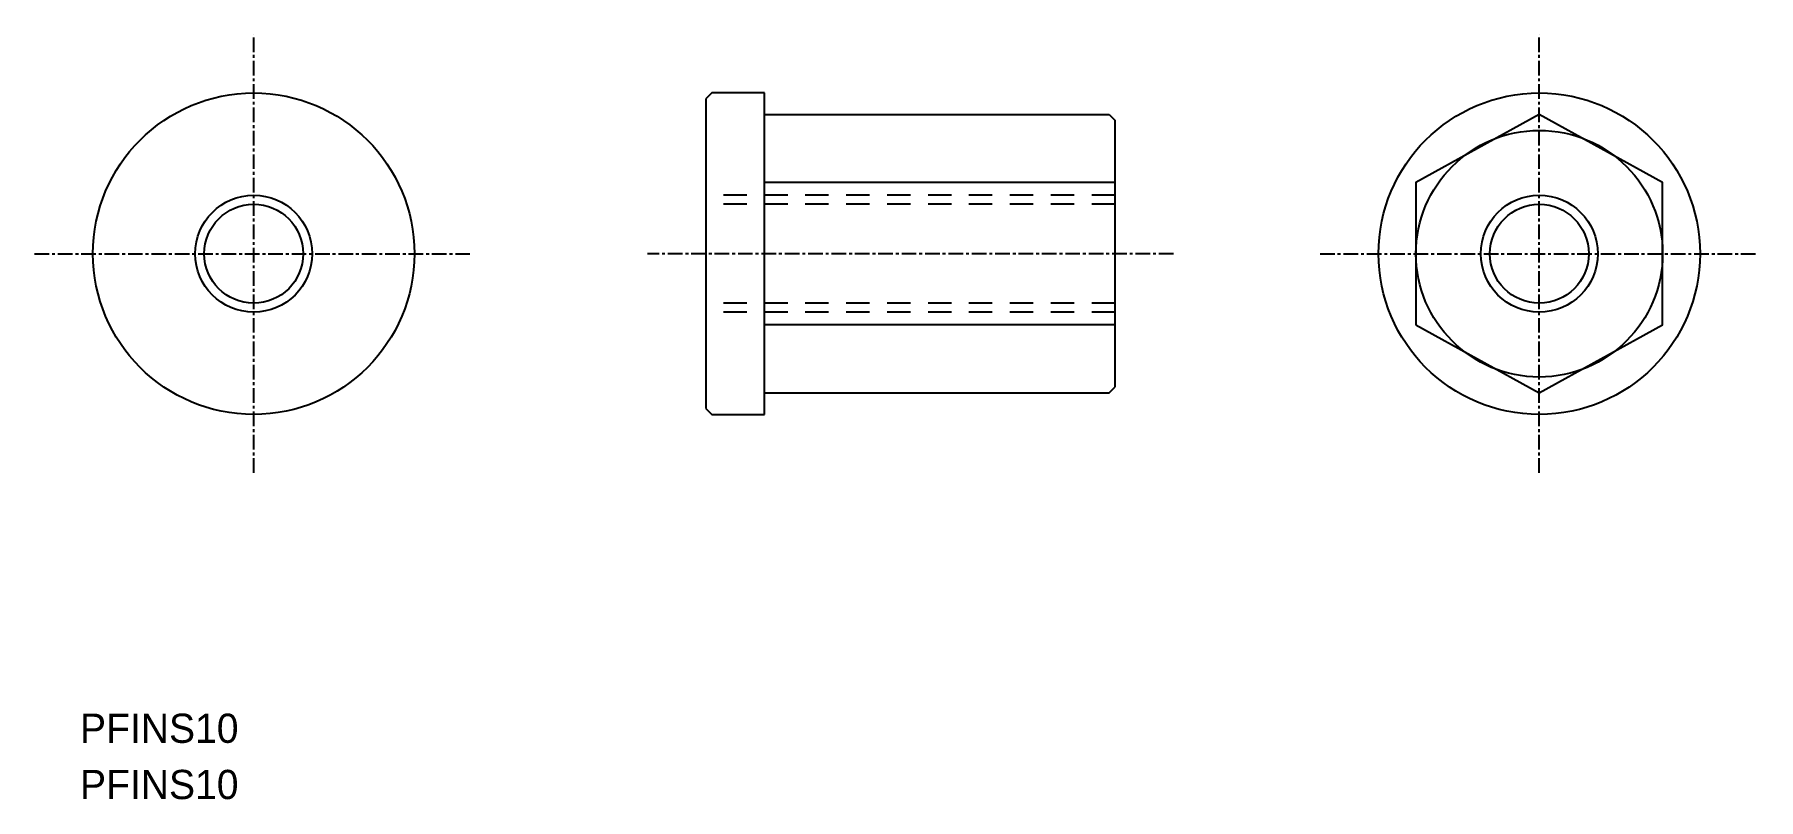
# Model space of a CAD drawing. Extents: x -2 to 146, y 0 to 65.
import ezdxf

# ---------------------------------------------------------------- set-up
doc = ezdxf.new("R2010")
doc.units = 0
doc.linetypes.add('CENTER', pattern=[2, 1.25, -0.25, 0.25, -0.25])
doc.linetypes.add('DASHED', pattern=[3.5, 2, -1.5])
doc.layers.get('0').update_dxf_attribs({"linetype": 'CONTINUOUS'})
doc.layers.add('CENTER', color=1, linetype='CENTER')

msp = doc.modelspace()

# ---------------------------------------------------------------- linework, layer by layer
at = {"color": 7, "linetype": 'CONTINUOUS'}
for p, q in [((56.14, 60.4), (55.64, 59.9)), ((55.64, 59.9), (55.64, 33.4)), ((60.64, 60.4), (56.14, 60.4)), ((60.64, 32.9), (60.64, 60.4)), ((60.64, 58.55), (90.14, 58.55)), ((90.14, 58.55), (90.64, 58.05)), ((90.64, 35.25), (90.64, 58.05)), ((90.64, 52.74), (60.64, 52.74)), ((90.64, 40.56), (60.64, 40.56)), ((60.64, 34.75), (90.14, 34.75)), ((90.14, 34.75), (90.64, 35.25)), ((55.64, 33.4), (56.14, 32.9)), ((56.14, 32.9), (60.64, 32.9))]:
    msp.add_line(p, q, dxfattribs=at)
at = {"color": 3, "linetype": 'DASHED'}
for p, q in [((90.64, 51.65), (55.64, 51.65)), ((90.64, 50.88), (55.64, 50.88)), ((90.64, 42.42), (55.64, 42.42)), ((90.64, 41.65), (55.64, 41.65))]:
    msp.add_line(p, q, dxfattribs=at)
at = {"color": 7, "linetype": 'CONTINUOUS'}
msp.add_lwpolyline([(116.38, 40.56), (126.93, 34.75), (137.48, 40.56), (137.48, 52.74), (126.93, 58.55), (116.38, 52.74)], close=True, dxfattribs=at)
for centre, radius in [((16.96, 46.65), 13.75), ((126.93, 46.65), 13.75), ((126.93, 46.65), 10.55), ((16.96, 46.65), 4.23), ((126.93, 46.65), 4.23)]:
    msp.add_circle(centre, radius, dxfattribs=at)
at = {"color": 3, "linetype": 'CONTINUOUS'}
for centre in [(16.96, 46.65), (126.93, 46.65)]:
    msp.add_circle(centre, 5, dxfattribs=at)
at = {"layer": 'CENTER', "color": 1, "linetype": 'CENTER'}
for p, q in [((16.96, 27.9), (16.96, 65.4)), ((126.93, 27.9), (126.93, 65.4)), ((-1.79, 46.65), (35.71, 46.65)), ((95.64, 46.65), (50.64, 46.65)), ((108.18, 46.65), (145.68, 46.65))]:
    msp.add_line(p, q, dxfattribs=at)

# ---------------------------------------------------------------- texts
at = {"color": 7, "linetype": 'CONTINUOUS'}
for p in [(2.1, 4.81), (2.1, 0)]:
    msp.add_text('PFINS10', height=2.5, dxfattribs=at).set_placement(p)

doc.saveas('drawing.dxf')
